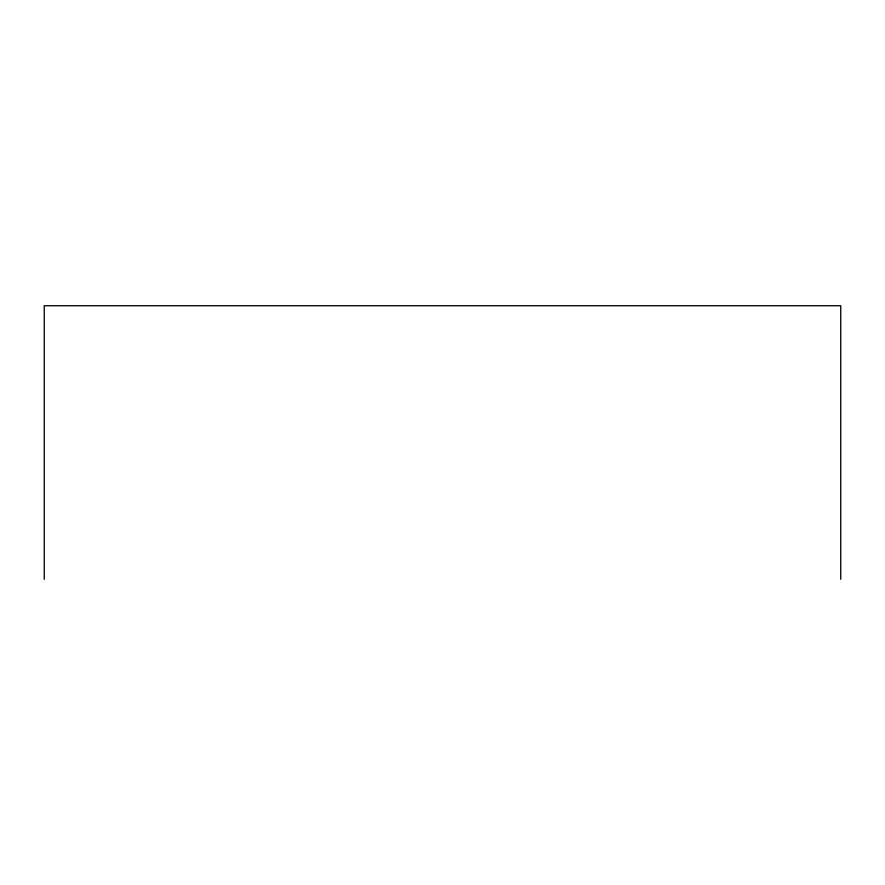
<?xml version="1.0" encoding="UTF-8"?>
<svg xmlns="http://www.w3.org/2000/svg" width="885" height="885" viewBox="0 0 885 885"><rect width="100%" height="100%" fill="white"/><g stroke="black" fill="none" stroke-linecap="round" stroke-linejoin="round"><path stroke-width="1.33" d="M840.75 579.266L840.75 305.734L44.25 305.734L44.25 579.266"/></g></svg>
